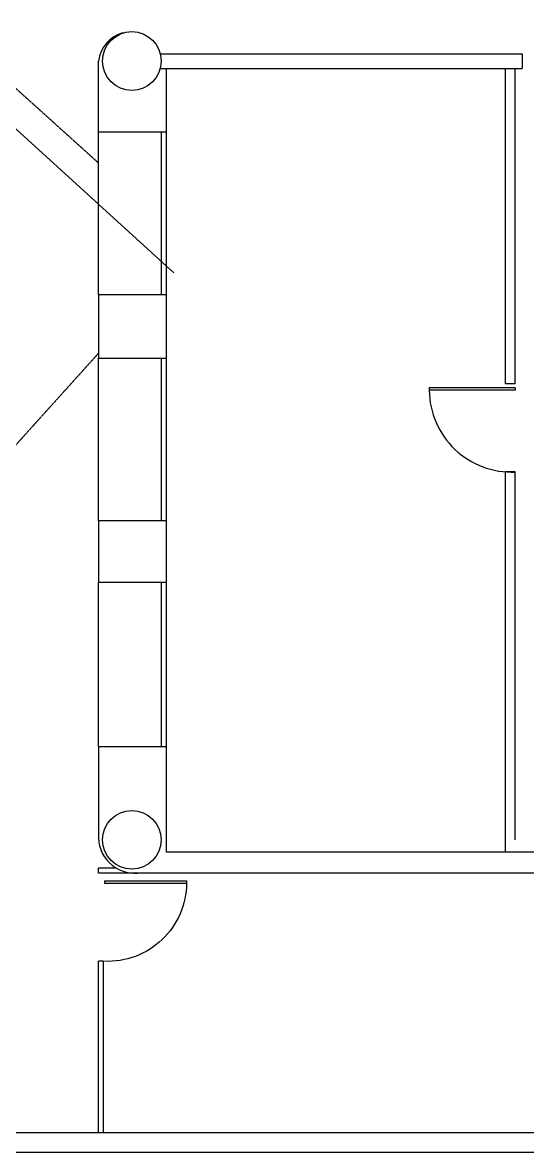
# Model space of a CAD drawing. Header units: millimetres. Extents: x 4849 to 12923, y -7542 to -986.
# Drawn here: x 7685 to 8201, y -7403 to -6250 of the extents above; entities that cross this region are included whole.
import ezdxf

# ---------------------------------------------------------------- set-up
doc = ezdxf.new("R2010")
doc.units = ezdxf.units.MM
doc.linetypes.add('ACAD_ISO02W100', pattern=[15, 12, -3])
for name, color, linetype in [('col', 30, 'Continuous'), ('muba', 32, 'Continuous'), ('Mufa', 11, 'Continuous'), ('mur', 7, 'Continuous'), ('Pav', 9, 'Continuous'), ('pro', 120, 'ACAD_ISO02W100'), ('pue', 43, 'Continuous'), ('ven', 141, 'Continuous')]:
    doc.layers.add(name, color=color, linetype=linetype)

# ---------------------------------------------------------------- blocks, each defined once
blk = doc.blocks.new('P100-D')
at = {"color": 0, "linetype": 'ByBlock'}
for p, q in [((-0.019, 1), (-0.049, 1)), ((-0.049, 0), (-0.049, 1)), ((-0.019, 0), (-0.019, 1)), ((-0.019, 0), (-0.049, 0))]:
    blk.add_line(p, q, dxfattribs=at)
blk.add_arc((-0.041, 0.04), 0.959, 90.4342, 182.4198, dxfattribs=at)

msp = doc.modelspace()

# ---------------------------------------------------------------- linework, layer by layer
at = {"layer": 'col', "ltscale": 1.5}
for centre in [(7796.6, -6289), (7796.6, -7084)]:
    msp.add_circle(centre, 30, dxfattribs=at)
at = {"layer": 'muba', "ltscale": 0.05}
for p, q in [((7762.6, -6527.8), (7762.6, -6361.3)), ((7762.6, -6758.3), (7762.6, -6592.3)), ((7762.6, -6988.8), (7762.6, -6821.3)), ((7780.9, -7113), (7762.6, -7113)), ((7762.6, -7118), (7762.6, -7113)), ((7802.6, -7118), (7762.6, -7118)), ((7762.6, -7383.1), (7762.6, -7208)), ((7767.6, -7208), (7762.6, -7208)), ((7767.6, -7383.1), (7767.6, -7208))]:
    msp.add_line(p, q, dxfattribs=at)
at = {"layer": 'Mufa', "ltscale": 0.05}
for p, q in [((8178.1, -6618.5), (8178.1, -6296.5)), ((8188.1, -6618.5), (8188.1, -6296.5)), ((8188.1, -6618.5), (8178.1, -6618.5)), ((8188.1, -6708.5), (8178.1, -6708.5)), ((8178.1, -7096.5), (8178.1, -6708.5)), ((8188.1, -7084), (8188.1, -6708.5))]:
    msp.add_line(p, q, dxfattribs=at)
at = {"layer": 'mur', "ltscale": 0.05}
for p, q in [((7825.7, -6281.5), (8195.1, -6281.5)), ((8195.1, -6281.5), (8195.1, -6296.5)), ((7762.6, -6361.3), (7762.6, -6289)), ((7825.7, -6296.5), (8195.1, -6296.5)), ((7832.1, -6361.3), (7832.1, -6296.5)), ((7762.6, -6361.3), (7832.1, -6361.3)), ((7832.1, -6527.8), (7762.6, -6527.8)), ((7762.6, -6527.8), (7762.6, -6592.3)), ((7832.1, -6592.3), (7832.1, -6527.8)), ((7762.6, -6592.3), (7832.1, -6592.3)), ((7832.1, -6758.3), (7762.6, -6758.3)), ((7762.6, -6758.3), (7762.6, -6821.3)), ((7832.1, -6821.3), (7832.1, -6758.3)), ((7832.1, -6821.3), (7762.6, -6821.3)), ((7762.6, -6988.8), (7762.6, -7078)), ((7762.6, -6988.8), (7832.1, -6988.8)), ((7832.1, -7096.5), (7832.1, -6988.8)), ((8563.4, -7096.5), (7832.1, -7096.5)), ((8576.5, -7118), (7802.6, -7118)), ((8311.7, -7383.1), (6001, -7383.1)), ((8320.1, -7403.1), (5955, -7403.1))]:
    msp.add_line(p, q, dxfattribs=at)
for centre, radius, start, end in [((7797, -6293.3), 34.6, 106.2666, 172.8778), ((7799.8, -7080.9), 37.2, 175.5843, 274.4157)]:
    msp.add_arc(centre, radius, start, end, dxfattribs=at)
at = {"layer": 'Pav', "ltscale": 0.05}
msp.add_line((7602.5, -6289.7), (7839.4, -6505.1), dxfattribs=at)
at = {"layer": 'pro', "ltscale": 0.025}
for p, q in [((7762.6, -6393.1), (7393, -6059.7)), ((7762.6, -6587.3), (7321.6, -7076.1))]:
    msp.add_line(p, q, dxfattribs=at)
at = {"layer": 'ven', "ltscale": 0.05}
for p, q in [((7827.1, -6527.8), (7827.1, -6361.3)), ((7832.1, -6527.8), (7832.1, -6361.3)), ((7827.1, -6758.3), (7827.1, -6592.3)), ((7832.1, -6758.3), (7832.1, -6592.3)), ((7827.1, -6988.8), (7827.1, -6821.3)), ((7832.1, -6988.8), (7832.1, -6821.3))]:
    msp.add_line(p, q, dxfattribs=at)

# ---------------------------------------------------------------- block references
at = {"layer": 'pue', "ltscale": 0.03}
for p, xscale, yscale, zscale, rotation in [((8188.1, -6620.8), 87.81153917472602, 87.81153917472602, 87.81153917472601, 90), ((7768.6, -7124.1), -83.98301018628763, 83.98301018628763, 83.98301018628742, 270)]:
    msp.add_blockref('P100-D', p, dxfattribs=dict(at, xscale=xscale, yscale=yscale, zscale=zscale, rotation=rotation))

doc.saveas('drawing.dxf')
